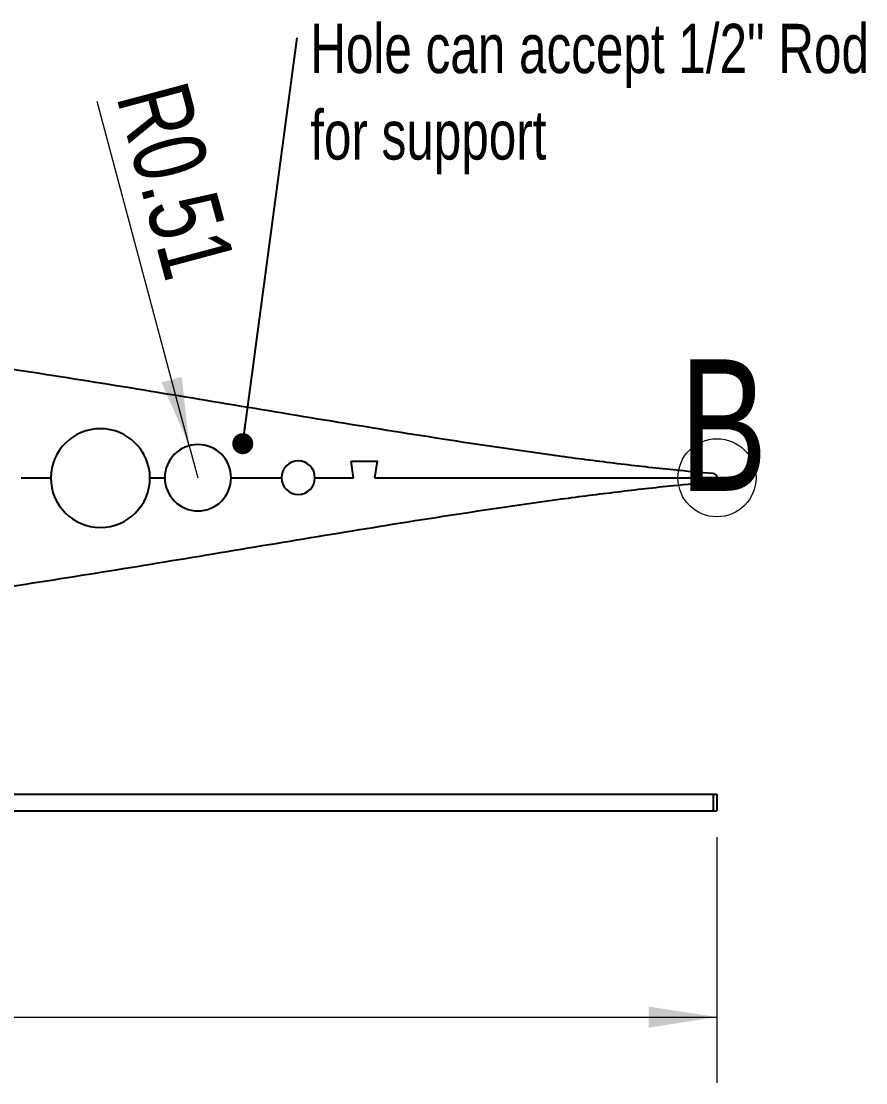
# Model space of a CAD drawing. Header units: inches. Extents: x 0.1 to 10.9, y 0.1 to 8.4.
# Drawn here: x 6.302 to 7.909, y 4.038 to 6.057 of the extents above; entities that cross this region are included whole.
import ezdxf

# ---------------------------------------------------------------- set-up
doc = ezdxf.new("R2010")
doc.units = ezdxf.units.IN
doc.header["$MEASUREMENT"] = 0
doc.styles.add('SLDTEXTSTYLE0', font='TXT', dxfattribs={"width": 0.75})
doc.dimstyles.new('SLDDIMSTYLE1', dxfattribs={"dimtxt": 0.137795, "dimasz": 0.13, "dimexe": 0, "dimexo": 0.0625, "dimgap": 0.034449, "dimtad": 1, "dimlfac": 8, "dimrnd": 1e-09, "dimdsep": 46, "dimtxsty": 'SLDTEXTSTYLE0', "dimsah": 1, "dimcen": 0, "dimadec": 0, "dimazin": 2, "dimtfac": 1, "dimtofl": 0, "dimtmove": 0, "dimatfit": 3, "dimfxl": 1, "dimfrac": 2, "dimtolj": 1, "dimtzin": 12, "dimarcsym": 0})
doc.dimstyles.new('SLDDIMSTYLE2', dxfattribs={"dimtxt": 0.18, "dimasz": 0.04, "dimexe": 0, "dimexo": 0.0625, "dimgap": 0, "dimtad": 0, "dimtih": 1, "dimtoh": 1, "dimdec": 0, "dimrnd": 1e-09, "dimzin": 0, "dimdsep": 46, "dimtxsty": 'Standard', "dimblk1": 'DOT', "dimblk2": 'DOT', "dimsah": 1, "dimcen": 0.09, "dimadec": 0, "dimazin": 0, "dimtfac": 0.04, "dimtdec": 0, "dimtofl": 0, "dimtmove": 0, "dimatfit": 3, "dimldrblk": 'DOT', "dimfxl": 1, "dimfrac": 2, "dimtolj": 1, "dimtzin": 0, "dimarcsym": 0})
doc.dimstyles.new('SLDDIMSTYLE4', dxfattribs={"dimtxt": 0.137795, "dimasz": 0.13, "dimexe": 0, "dimexo": 0.0625, "dimgap": 0.034449, "dimtad": 1, "dimlfac": 8, "dimrnd": 1e-09, "dimzin": 12, "dimdsep": 46, "dimtxsty": 'SLDTEXTSTYLE0', "dimsah": 1, "dimcen": 0.09, "dimadec": 0, "dimazin": 3, "dimtfac": 1, "dimtofl": 0, "dimtmove": 0, "dimatfit": 3, "dimfxl": 1, "dimfrac": 2, "dimtolj": 1, "dimtzin": 12, "dimarcsym": 0})

# ---------------------------------------------------------------- blocks, each defined once
blk = doc.blocks.new('_D_1')
at = {"color": 7, "linetype": 'Continuous', "lineweight": 18}
for q in [(6.4462, 5.9047), (6.638, 5.1891)]:
    blk.add_line((6.6216, 5.2501), q, dxfattribs=at)
blk.add_solid([(6.6216, 5.2501), (6.6073, 5.3808), (6.5687, 5.3705)], dxfattribs=at)
at = {"color": 7, "linetype": 'Continuous', "lineweight": 18, "insert": (6.6155, 5.95), "char_height": 0.1378, "attachment_point": 1, "rotation": 285, "style": 'SLDTEXTSTYLE0'}
blk.add_mtext('R0.51', dxfattribs=at)
blk = doc.blocks.new('SW_NOTE_3')
at = {"color": 0, "linetype": 'Continuous', "lineweight": 0, "char_height": 0.09375, "attachment_point": 1, "style": 'SLDTEXTSTYLE0'}
for s, insert in [('Hole can accept 1/2" Rod', (0.0247, 0.0264)), ('for support', (0.0247, -0.138))]:
    blk.add_mtext(s, dxfattribs=dict(at, insert=insert))
blk = doc.blocks.new('_DOT')
at = {"color": 0, "linetype": 'ByBlock', "lineweight": -2}
blk.add_line((-0.5, 0), (-1, 0), dxfattribs=at)
at = {"color": 0, "linetype": 'ByBlock', "const_width": 0.5}
blk.add_lwpolyline([(-0.25, 0, 1), (0.25, 0, 1)], format="xyb", close=True, dxfattribs=at)
blk = doc.blocks.new('_D_2')
at = {"color": 7, "linetype": 'Continuous', "lineweight": 18}
for p, q in [((4.4564, 4.5058), (4.4564, 4.0384)), ((7.6255, 4.5058), (7.6255, 4.0384)), ((4.4564, 4.1634), (7.6255, 4.1634))]:
    blk.add_line(p, q, dxfattribs=at)
for points in [[(4.4564, 4.1634), (4.5864, 4.1434), (4.5864, 4.1834)], [(7.6255, 4.1634), (7.4955, 4.1834), (7.4955, 4.1434)]]:
    blk.add_solid(points, dxfattribs=at)
at = {"color": 7, "linetype": 'Continuous', "lineweight": 18, "insert": (5.7746, 4.3411), "char_height": 0.1378, "attachment_point": 1, "style": 'SLDTEXTSTYLE0'}
blk.add_mtext('25.35', dxfattribs=at)

msp = doc.modelspace()

# ---------------------------------------------------------------- linework, layer by layer
at = {"color": 7, "linetype": 'Continuous', "lineweight": 25}
for p, q in [((6.9341, 5.1891), (6.9295, 5.2204)), ((6.9295, 5.2204), (6.9795, 5.2204)), ((6.9748, 5.1891), (6.9795, 5.2204)), ((6.3018, 5.1891), (6.3581, 5.1891)), ((6.3018, 5.1891), (6.3581, 5.1891)), ((6.5468, 5.1891), (6.5749, 5.1891)), ((6.5468, 5.1891), (6.5749, 5.1891)), ((6.7011, 5.1891), (6.797, 5.1891)), ((6.8607, 5.1891), (6.9341, 5.1891)), ((6.9748, 5.1891), (7.6255, 5.1891)), ((7.6183, 4.5871), (7.6183, 4.5558)), ((7.6183, 4.5871), (7.6255, 4.5871)), ((7.6255, 4.5871), (7.6255, 4.5558)), ((7.6183, 4.5558), (7.6255, 4.5558))]:
    msp.add_line(p, q, dxfattribs=at)
at = {"color": 7, "linetype": 'Continuous', "lineweight": 18}
msp.add_circle((7.6255, 5.1891), 0.0743, dxfattribs=at)
at = {"color": 7, "linetype": 'Continuous', "lineweight": 25}
for centre, radius, start, end in [((6.4524, 5.1879), 0.0944, 0.7358, 179.2642), ((6.638, 5.1891), 0.0631, 0, 180), ((6.8288, 5.1891), 0.0319, 360, 180), ((6.4524, 5.1891), 0.0944, 180, 0), ((6.638, 5.1891), 0.0631, 180, 360), ((6.8288, 5.1891), 0.0319, 180, 0), ((7.6177, 5.1891), 0.00781, 0, 85.2462), ((7.6177, 5.1891), 0.00781, 274.7538, 0)]:
    msp.add_arc(centre, radius, start, end, dxfattribs=at)
for points, knots in [([(7.6183, 5.1969), (7.5931, 5.1992), (7.5322, 5.2046), (7.436, 5.2156), (7.2942, 5.2339), (7.1174, 5.26), (6.9057, 5.2941), (6.6942, 5.3293), (6.4827, 5.3644), (6.2709, 5.3978), (6.0822, 5.4249), (5.9168, 5.4458), (5.7747, 5.4612), (5.6322, 5.4737), (5.4896, 5.4825), (5.3467, 5.4868), (5.2227, 5.4859), (5.118, 5.4811), (5.0325, 5.4744), (4.9473, 5.4644), (4.8626, 5.4505), (4.7893, 5.4343), (4.7274, 5.4167), (4.6766, 5.3993), (4.6271, 5.3786), (4.5848, 5.3566), (4.5496, 5.3341), (4.5214, 5.312), (4.4981, 5.2889), (4.4799, 5.2651), (4.467, 5.2415), (4.4581, 5.216), (4.457, 5.1981), (4.4564, 5.1891)], [0, 0, 0, 0, 0.023122, 0.055686, 0.088248, 0.153371, 0.218495, 0.283619, 0.348744, 0.413868, 0.478991, 0.522407, 0.565823, 0.609239, 0.652655, 0.69607, 0.739484, 0.765534, 0.791584, 0.817634, 0.843684, 0.869733, 0.886015, 0.902298, 0.91858, 0.934863, 0.945721, 0.956579, 0.967437, 0.975585, 0.983729, 0.991869, 1, 1, 1, 1]), ([(4.4564, 5.1891), (4.457, 5.1802), (4.4581, 5.1623), (4.467, 5.1367), (4.4799, 5.1131), (4.4981, 5.0894), (4.5214, 5.0662), (4.5496, 5.0442), (4.5848, 5.0216), (4.6271, 4.9996), (4.6766, 4.979), (4.7274, 4.9616), (4.7893, 4.944), (4.8626, 4.9277), (4.9473, 4.9138), (5.0325, 4.9038), (5.118, 4.8971), (5.2227, 4.8924), (5.3467, 4.8914), (5.4896, 4.8958), (5.6322, 4.9046), (5.7747, 4.917), (5.9168, 4.9325), (6.0822, 4.9533), (6.2709, 4.9804), (6.4827, 5.0139), (6.6942, 5.0489), (6.9057, 5.0842), (7.1174, 5.1183), (7.2942, 5.1444), (7.436, 5.1626), (7.5322, 5.1736), (7.5931, 5.1791), (7.6183, 5.1813)], [0, 0, 0, 0, 0.008131, 0.016271, 0.024415, 0.032563, 0.043421, 0.054279, 0.065137, 0.08142, 0.097702, 0.113985, 0.130267, 0.156316, 0.182366, 0.208416, 0.234466, 0.260516, 0.30393, 0.347345, 0.390761, 0.434177, 0.477593, 0.521009, 0.586132, 0.651256, 0.716381, 0.781505, 0.846629, 0.911752, 0.944314, 0.976878, 1, 1, 1, 1]), ([(4.4564, 4.5871), (4.457, 4.5871), (4.4581, 4.5871), (4.467, 4.5871), (4.4799, 4.5871), (4.4981, 4.5871), (4.5214, 4.5871), (4.5496, 4.5871), (4.5848, 4.5871), (4.6271, 4.5871), (4.6766, 4.5871), (4.7274, 4.5871), (4.7893, 4.5871), (4.8626, 4.5871), (4.9473, 4.5871), (5.0325, 4.5871), (5.118, 4.5871), (5.2227, 4.5871), (5.3467, 4.5871), (5.4896, 4.5871), (5.6322, 4.5871), (5.7747, 4.5871), (5.9168, 4.5871), (6.0822, 4.5871), (6.2709, 4.5871), (6.4827, 4.5871), (6.6942, 4.5871), (6.9057, 4.5871), (7.1174, 4.5871), (7.2942, 4.5871), (7.436, 4.5871), (7.5322, 4.5871), (7.5931, 4.5871), (7.6183, 4.5871)], [0, 0, 0, 0, 0.008131, 0.016271, 0.024415, 0.032563, 0.043421, 0.054279, 0.065137, 0.08142, 0.097702, 0.113985, 0.130267, 0.156316, 0.182366, 0.208416, 0.234466, 0.260516, 0.30393, 0.347345, 0.390761, 0.434177, 0.477593, 0.521009, 0.586132, 0.651256, 0.716381, 0.781505, 0.846629, 0.911752, 0.944314, 0.976878, 1, 1, 1, 1]), ([(4.4564, 4.5558), (4.457, 4.5558), (4.4581, 4.5558), (4.467, 4.5558), (4.4799, 4.5558), (4.4981, 4.5558), (4.5214, 4.5558), (4.5496, 4.5558), (4.5848, 4.5558), (4.6271, 4.5558), (4.6766, 4.5558), (4.7274, 4.5558), (4.7893, 4.5558), (4.8626, 4.5558), (4.9473, 4.5558), (5.0325, 4.5558), (5.118, 4.5558), (5.2227, 4.5558), (5.3467, 4.5558), (5.4896, 4.5558), (5.6322, 4.5558), (5.7747, 4.5558), (5.9168, 4.5558), (6.0822, 4.5558), (6.2709, 4.5558), (6.4827, 4.5558), (6.6942, 4.5558), (6.9057, 4.5558), (7.1174, 4.5558), (7.2942, 4.5558), (7.436, 4.5558), (7.5322, 4.5558), (7.5931, 4.5558), (7.6183, 4.5558)], [0, 0, 0, 0, 0.008131, 0.016271, 0.024415, 0.032563, 0.043421, 0.054279, 0.065137, 0.08142, 0.097702, 0.113985, 0.130267, 0.156316, 0.182366, 0.208416, 0.234466, 0.260516, 0.30393, 0.347345, 0.390761, 0.434177, 0.477593, 0.521009, 0.586132, 0.651256, 0.716381, 0.781505, 0.846629, 0.911752, 0.944314, 0.976878, 1, 1, 1, 1])]:
    msp.add_open_spline(points, degree=3, knots=knots, dxfattribs=at)

# ---------------------------------------------------------------- block references
at = {"color": 7, "linetype": 'Continuous', "lineweight": 0}
msp.add_blockref('SW_NOTE_3', (6.8269, 6.026), dxfattribs=at)

# ---------------------------------------------------------------- texts
at = {"color": 7, "linetype": 'Continuous', "lineweight": 18, "insert": (7.5541, 5.4142), "char_height": 0.25, "attachment_point": 1, "style": 'SLDTEXTSTYLE0'}
msp.add_mtext('B', dxfattribs=at)

# ---------------------------------------------------------------- dimensions: what is measured, and where the dimension line sits
at = {"color": 7, "linetype": 'Continuous', "lineweight": 18}
dim = msp.add_radius_dim(center=(6.637976, 5.189125), mpoint=(6.621638, 5.250099), dimstyle='SLDDIMSTYLE1', dxfattribs=at)
dim.commit()
dim.dimension.update_dxf_attribs({"geometry": '_D_1', "text_midpoint": (6.503908, 5.689475), "dimtype": 164})
dim = msp.add_linear_dim(base=(7.6255, 4.1634), p1=(4.4564, 4.5558), p2=(7.6255, 4.5558), dimstyle='SLDDIMSTYLE4', dxfattribs=at)
dim.commit()
dim.dimension.update_dxf_attribs({"geometry": '_D_2', "text_midpoint": (6.0037, 4.1634), "dimtype": 160})

# ---------------------------------------------------------------- leaders
at = {"color": 7, "linetype": 'Continuous', "lineweight": 0}
msp.add_leader([(6.7233, 5.2539), (6.8269, 6.026)], dimstyle='SLDDIMSTYLE2', dxfattribs=at)

doc.saveas('drawing.dxf')
